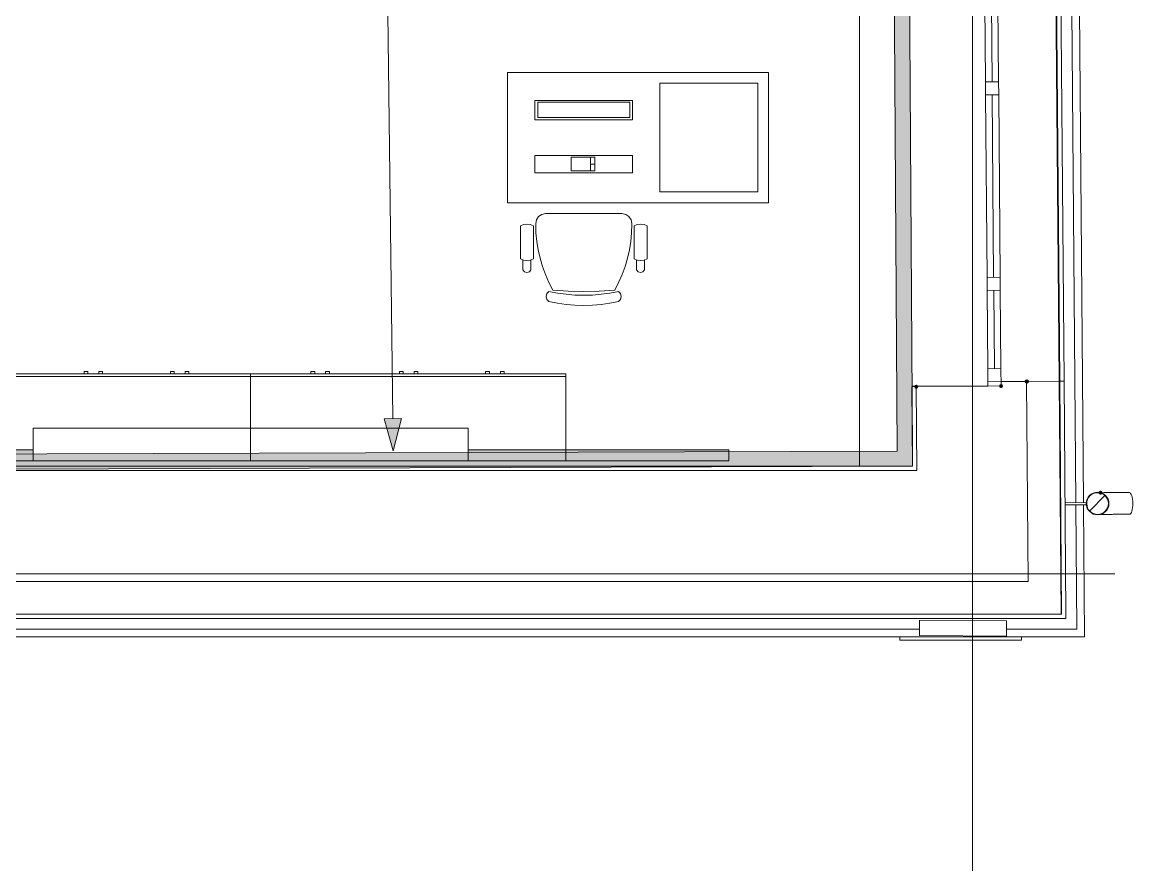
# Model space of a CAD drawing. Header units: millimetres. Extents: x 0 to 1189, y 0 to 841.
# Drawn here: x 813.5 to 864.6, y 357.5 to 396.2 of the extents above; entities that cross this region are included whole.
import ezdxf

# ---------------------------------------------------------------- set-up
doc = ezdxf.new("R2010")
doc.units = ezdxf.units.MM

msp = doc.modelspace()

# ---------------------------------------------------------------- hatches: boundary and pattern name
at = {"true_color": 0xf1d696}
h = msp.add_hatch(color=41, dxfattribs=at)
h.dxf.hatch_style = 2
h.paths.add_polyline_path([(854.417305, 376.515346), (853.717304, 376.512346), (853.055303, 481.299506), (853.751304, 481.999507)])
h = msp.add_hatch(color=7)
h.dxf.hatch_style = 2
h.paths.add_polyline_path([(854.501305, 379.46635), (854.527743, 379.402788), (854.591306, 379.37635), (854.654868, 379.402788), (854.681306, 379.46635), (854.681306, 379.47635), (854.654868, 379.539913), (854.591306, 379.566351), (854.527743, 379.539913), (854.501305, 379.47635)])
h = msp.add_hatch(color=7)
h.dxf.hatch_style = 2
h.paths.add_polyline_path([(858.401311, 379.49835), (858.427749, 379.434788), (858.491312, 379.40835), (858.554874, 379.434788), (858.581312, 379.49835), (858.581312, 379.50835), (858.554874, 379.571913), (858.491312, 379.598351), (858.427749, 379.571913), (858.401311, 379.50835)])
h = msp.add_hatch(color=7)
h.dxf.hatch_style = 2
h.paths.add_polyline_path([(859.754314, 379.717351), (859.727876, 379.780913), (859.664313, 379.807351), (859.600751, 379.780913), (859.574313, 379.717351), (859.574313, 379.707351), (859.600751, 379.643788), (859.664313, 379.617351), (859.727876, 379.643788), (859.754314, 379.707351)])
h = msp.add_hatch(color=7)
h.dxf.hatch_style = 2
h.paths.add_polyline_path([(859.664313, 379.797351), (859.600751, 379.770913), (859.574313, 379.707351), (859.600751, 379.643788), (859.664313, 379.617351), (859.727876, 379.643788), (859.754314, 379.707351), (859.727876, 379.770913)])
h = msp.add_hatch(color=7)
h.dxf.hatch_style = 2
h.paths.add_polyline_path([(859.600313, 379.708351), (859.626751, 379.644788), (859.690313, 379.618351), (859.753876, 379.644788), (859.780314, 379.708351), (859.780314, 379.718351), (859.753876, 379.781913), (859.690313, 379.808351), (859.626751, 379.781913), (859.600313, 379.718351)])
at = {"true_color": 0x0077b0}
h = msp.add_hatch(color=144, dxfattribs=at)
h.dxf.hatch_style = 2
h.paths.add_polyline_path([(830.539269, 376.516346), (830.120268, 378.003348), (830.920269, 378.013348)])
at = {"true_color": 0xf1d696}
h = msp.add_hatch(color=41, dxfattribs=at)
h.dxf.hatch_style = 2
h.paths.add_polyline_path([(853.717304, 376.512346), (853.721304, 375.812345), (795.013215, 375.618345), (795.020215, 376.318346)])
at = {"true_color": 0x999999}
h = msp.add_hatch(color=253, dxfattribs=at)
h.dxf.hatch_style = 2
h.paths.add_polyline_path([(801.977225, 376.065345), (801.977225, 376.565346), (813.977244, 376.565346), (813.977244, 376.065345)])
h = msp.add_hatch(color=253, dxfattribs=at)
h.dxf.hatch_style = 2
h.paths.add_polyline_path([(833.977274, 376.065345), (833.977274, 376.565346), (845.977292, 376.565346), (845.977292, 376.065345)])
at = {"true_color": 0xf1d696}
h = msp.add_hatch(color=41, dxfattribs=at)
h.dxf.hatch_style = 2
h.paths.add_polyline_path([(853.717304, 376.512346), (854.417305, 376.515346), (854.421305, 375.815345)])
h = msp.add_hatch(color=41, dxfattribs=at)
h.dxf.hatch_style = 2
h.paths.add_polyline_path([(854.421305, 375.815345), (853.721304, 375.812345), (853.717304, 376.512346)])
h = msp.add_hatch(color=7)
h.dxf.hatch_style = 2
h.paths.add_polyline_path([(863.061319, 374.687343), (862.997756, 374.660906), (862.971318, 374.597343), (862.997756, 374.53378), (863.061319, 374.507343), (863.074319, 374.507343), (863.137881, 374.53378), (863.164319, 374.597343), (863.137881, 374.660906), (863.074319, 374.687343)])

# ---------------------------------------------------------------- linework, layer by layer
at = {"color": 7, "lineweight": 0}
for points in [[(857.17331, 238.825136), (857.17331, 730.151886)], [(854.417305, 376.515346), (853.751304, 481.999507)], [(853.055303, 481.299506), (853.717304, 376.512346)], [(861.262316, 457.376469), (861.935317, 374.135342)], [(861.934317, 374.135342), (861.262316, 457.376469)], [(861.612316, 457.378469), (862.284317, 374.139342)], [(851.976302, 436.600438), (851.976302, 375.815345)], [(861.019315, 397.679378), (861.164316, 379.729351)], [(861.190316, 379.730351), (861.044315, 397.679378)], [(861.390316, 379.731351), (861.244316, 397.681378)], [(857.77831, 393.503372), (857.74931, 397.102377)], [(858.049311, 397.105377), (858.078311, 393.505372)], [(858.349311, 397.107377), (858.378311, 393.507372)], [(857.77831, 393.503372), (858.378311, 393.507372)], [(857.783311, 392.903371), (857.77831, 393.503372)], [(857.77831, 393.503372), (857.783311, 392.903371)], [(858.378311, 393.507372), (858.383311, 392.907371)], [(858.383311, 392.907371), (858.378311, 393.507372)], [(858.383311, 392.907371), (857.783311, 392.903371)], [(857.851311, 384.503358), (857.783311, 392.903371)], [(858.083311, 392.905371), (858.151311, 384.505358)], [(858.383311, 392.907371), (858.451312, 384.508358)], [(857.851311, 384.503358), (858.451312, 384.508358)], [(857.856311, 383.903357), (857.851311, 384.503358)], [(857.851311, 384.503358), (857.856311, 383.903357)], [(858.451312, 384.508358), (858.456312, 383.908357)], [(858.456312, 383.908357), (858.451312, 384.508358)], [(858.456312, 383.908357), (857.856311, 383.903357)], [(857.885311, 380.303352), (857.856311, 383.903357)], [(858.156311, 383.905357), (858.185311, 380.305352)], [(858.456312, 383.908357), (858.485312, 380.308352)], [(858.485312, 380.308352), (857.885311, 380.303352)], [(857.885311, 380.303352), (857.891311, 379.50335)], [(857.885311, 380.303352), (857.891311, 379.50335)], [(858.491312, 379.50835), (858.485312, 380.308352)], [(858.491312, 379.50835), (858.485312, 380.308352)], [(857.890311, 379.703351), (858.490312, 379.708351)], [(859.690313, 379.718351), (858.490312, 379.708351)], [(859.664313, 379.707351), (859.690313, 379.708351)], [(859.664313, 379.707351), (859.738313, 370.516337)], [(861.164316, 379.729351), (859.690313, 379.718351)], [(861.250316, 369.016334), (861.164316, 379.729351)], [(861.390316, 379.731351), (861.190316, 379.730351)], [(861.190316, 379.730351), (861.276316, 369.016334)], [(861.476316, 369.016334), (861.390316, 379.731351)], [(854.591306, 379.47635), (854.391305, 379.47535)], [(854.391305, 379.47535), (854.421305, 375.815345)], [(854.421305, 379.46535), (854.421305, 379.50335)], [(854.421305, 379.50335), (857.891311, 379.50335)], [(857.891311, 379.50335), (854.591306, 379.47635)], [(854.591306, 379.47635), (854.623306, 375.616345)], [(854.623306, 375.616345), (854.591306, 379.46635)], [(857.891311, 379.50335), (858.491312, 379.50835)], [(857.891311, 379.50335), (858.491312, 379.50835)], [(853.717304, 376.512346), (795.020215, 376.318346)], [(854.421305, 375.815345), (854.417305, 376.515346)], [(854.623306, 375.616345), (790.981208, 375.616345)], [(794.313214, 375.616345), (854.421305, 375.815345)], [(854.421305, 375.815345), (794.513214, 375.815345)], [(794.513214, 375.615345), (854.423305, 375.615345)], [(854.423305, 375.614345), (854.623306, 375.616345)], [(862.415318, 374.092342), (862.42589, 374.201087), (862.456208, 374.298671), (862.504175, 374.386997), (862.567693, 374.463968), (862.644664, 374.527485), (862.73299, 374.575452), (862.830574, 374.605771), (862.935318, 374.616343), (863.039694, 374.605902), (863.136944, 374.575937), (863.225006, 374.528487), (863.301819, 374.465593), (863.365319, 374.389292), (863.413444, 374.301624), (863.444132, 374.204628), (863.455319, 374.100342)], [(862.435318, 374.092342), (862.445482, 374.197069), (862.47463, 374.290905), (862.520747, 374.375835), (862.581818, 374.449843), (862.655826, 374.510913), (862.740756, 374.55703), (862.834592, 374.586179), (862.935318, 374.596343), (863.035676, 374.58631), (863.129178, 374.557515), (863.213844, 374.511915), (863.287694, 374.451468), (863.348747, 374.37813), (863.395022, 374.293858), (863.42454, 374.20061), (863.435319, 374.100342)], [(862.574318, 373.768342), (863.267319, 374.461343)], [(863.074319, 374.597343), (863.101319, 374.597343)], [(863.101319, 374.597343), (863.129319, 374.598343)], [(863.129319, 374.598343), (863.160319, 374.598343)], [(863.160319, 374.598343), (863.193319, 374.598343)], [(863.193319, 374.598343), (863.228319, 374.599343)], [(863.228319, 374.599343), (863.265319, 374.599343)], [(863.265319, 374.599343), (863.303319, 374.599343)], [(863.303319, 374.599343), (863.344319, 374.599343)], [(863.344319, 374.599343), (863.386319, 374.600343)], [(863.386319, 374.600343), (863.430319, 374.600343)], [(863.430319, 374.600343), (863.475319, 374.601343)], [(863.475319, 374.601343), (863.522319, 374.601343)], [(863.522319, 374.601343), (863.571319, 374.601343)], [(863.571319, 374.601343), (863.621319, 374.602343)], [(863.621319, 374.602343), (863.672319, 374.602343)], [(863.672319, 374.602343), (863.72432, 374.603343)], [(863.72432, 374.603343), (863.77832, 374.603343)], [(863.77832, 374.603343), (863.83232, 374.603343)], [(863.83232, 374.603343), (863.88832, 374.604343)], [(863.88832, 374.604343), (863.94432, 374.604343)], [(863.94432, 374.604343), (863.96832, 374.604343)], [(864.393321, 374.608343), (863.96832, 374.604343)], [(864.393093, 374.603776), (864.424238, 374.593864), (864.453487, 374.564951), (864.480177, 374.519048), (864.503649, 374.458166), (864.523241, 374.384314), (864.538293, 374.299503), (864.548143, 374.205744), (864.552132, 374.105046)], [(861.235316, 374.132342), (861.209316, 374.132342)], [(861.210316, 374.032342), (861.236316, 374.032342)], [(862.426318, 374.142342), (861.435316, 374.134342)], [(861.436316, 374.034342), (862.427318, 374.042342)], [(861.981317, 368.316333), (861.935317, 374.042342)], [(861.936317, 374.042342), (861.982317, 368.316333)], [(862.285317, 374.043342), (862.334317, 367.966333)], [(863.455319, 374.100342), (863.444747, 373.991598), (863.414428, 373.894014), (863.366462, 373.805687), (863.302944, 373.728717), (863.225973, 373.665199), (863.137647, 373.617232), (863.040063, 373.586914), (862.935318, 373.576341), (862.83123, 373.586783), (862.734115, 373.616748), (862.64607, 373.664197), (862.569193, 373.727092), (862.505581, 373.803393), (862.457333, 373.891061), (862.426546, 373.988057), (862.415318, 374.092342)], [(863.435319, 374.100342), (863.425155, 373.995616), (863.396007, 373.901779), (863.349889, 373.81685), (863.288819, 373.742842), (863.214811, 373.681771), (863.129881, 373.635654), (863.036045, 373.606506), (862.935318, 373.596341), (862.835248, 373.606416), (862.741881, 373.63531), (862.657232, 373.681033), (862.583318, 373.741592), (862.522154, 373.814994), (862.475755, 373.899248), (862.446138, 373.992362), (862.435318, 374.092342)], [(864.552132, 374.105046), (864.549775, 374.00401), (864.541443, 373.909968), (864.527765, 373.824908), (864.50937, 373.750813), (864.486885, 373.68967), (864.46094, 373.643464), (864.432162, 373.614182), (864.40118, 373.603808)], [(863.093319, 373.597341), (863.069319, 373.597341)], [(863.120319, 373.598341), (863.093319, 373.597341)], [(863.150319, 373.598341), (863.120319, 373.598341)], [(863.182319, 373.598341), (863.150319, 373.598341)], [(863.215319, 373.598341), (863.182319, 373.598341)], [(863.251319, 373.599341), (863.215319, 373.598341)], [(863.289319, 373.599341), (863.251319, 373.599341)], [(863.328319, 373.599341), (863.289319, 373.599341)], [(863.369319, 373.600341), (863.328319, 373.599341)], [(863.412319, 373.600341), (863.369319, 373.600341)], [(863.457319, 373.600341), (863.412319, 373.600341)], [(863.503319, 373.601341), (863.457319, 373.600341)], [(863.550319, 373.601341), (863.503319, 373.601341)], [(863.599319, 373.601341), (863.550319, 373.601341)], [(863.650319, 373.602341), (863.599319, 373.601341)], [(863.70132, 373.602341), (863.650319, 373.602341)], [(863.75432, 373.603341), (863.70132, 373.602341)], [(863.80832, 373.603341), (863.75432, 373.603341)], [(863.86332, 373.604341), (863.80832, 373.603341)], [(863.91932, 373.604341), (863.86332, 373.604341)], [(863.97632, 373.605341), (863.91932, 373.604341)], [(863.97632, 373.605341), (864.401321, 373.608341)], [(202.529309, 370.871337), (863.72632, 370.871337)], [(202.529309, 370.871337), (863.72632, 370.871337)], [(796.119216, 370.516337), (859.738313, 370.516337)], [(797.631219, 369.016334), (861.276316, 369.016334)], [(861.476316, 368.816334), (861.476316, 369.016334)], [(861.478316, 368.816334), (861.476316, 369.016334)], [(797.832219, 368.816334), (861.476316, 368.816334)], [(854.739306, 368.316333), (798.33622, 368.316333)], [(854.742306, 368.730334), (854.737306, 368.030333)], [(858.742312, 368.700334), (854.742306, 368.730334)], [(858.737312, 368.000333), (858.742312, 368.700334)], [(858.739312, 368.316333), (861.982317, 368.316333)], [(862.334317, 367.966333), (798.68922, 367.966333)], [(853.829304, 367.816333), (853.829304, 367.966333)], [(859.436313, 367.816333), (853.829304, 367.816333)], [(854.737306, 368.030333), (858.737312, 368.000333)], [(859.436313, 367.816333), (859.436313, 367.966333)]]:
    msp.add_lwpolyline(points, dxfattribs=at)
at = {"color": 144, "lineweight": 0, "true_color": 0x0077b0}
for points in [[(830.520269, 378.008348), (829.976268, 421.537415)], [(830.120268, 378.003348), (830.920269, 378.013348)], [(830.539269, 376.516346), (830.120268, 378.003348)], [(830.539269, 376.516346), (830.920269, 378.013348)]]:
    msp.add_lwpolyline(points, dxfattribs=at)
at = {"color": 253, "lineweight": 0, "true_color": 0x999999}
for points in [[(835.798277, 393.935373), (847.798295, 393.935373)], [(835.798277, 387.935363), (835.798277, 393.935373)], [(847.798295, 393.935373), (847.798295, 387.935363)], [(847.298294, 393.435372), (842.798288, 393.435372)], [(842.798288, 393.435372), (842.798288, 388.435364)], [(847.298294, 388.435364), (847.298294, 393.435372)], [(841.543286, 392.641371), (837.053279, 392.641371)], [(837.053279, 392.641371), (837.053279, 391.755369)], [(841.414285, 392.55937), (837.190279, 392.55937)], [(837.190279, 392.55937), (837.190279, 391.860369)], [(841.414285, 391.860369), (841.414285, 392.55937)], [(841.543286, 391.755369), (841.543286, 392.641371)], [(837.190279, 391.860369), (841.414285, 391.860369)], [(837.053279, 391.755369), (841.543286, 391.755369)], [(841.543286, 390.115367), (837.053279, 390.115367)], [(837.053279, 390.115367), (837.053279, 389.319365)], [(838.724281, 390.033367), (839.805283, 390.033367)], [(838.724281, 389.399366), (838.724281, 390.033367)], [(839.604283, 389.399366), (839.604283, 390.033367)], [(839.805283, 390.033367), (839.805283, 389.399366)], [(841.543286, 389.319365), (841.543286, 390.115367)], [(837.053279, 389.319365), (841.543286, 389.319365)], [(839.805283, 389.399366), (838.724281, 389.399366)], [(839.604283, 389.716366), (839.805283, 389.716366)], [(842.798288, 388.435364), (847.298294, 388.435364)], [(847.798295, 387.935363), (835.798277, 387.935363)], [(837.088279, 386.963362), (837.087279, 386.981362), (837.12306, 387.157768), (837.220529, 387.302112), (837.364873, 387.399581), (837.54128, 387.435363)], [(841.049285, 387.435363), (837.54728, 387.435363)], [(841.049285, 387.435363), (841.232113, 387.399581), (841.37641, 387.302112), (841.473645, 387.157768), (841.509286, 386.981362), (841.509286, 386.963362)], [(836.382278, 386.872362), (836.527153, 386.934987), (836.683278, 386.956362), (836.839779, 386.934987), (836.984279, 386.872362)], [(836.382278, 385.360359), (836.382278, 386.872362)], [(836.984279, 385.360359), (836.984279, 386.872362)], [(837.87628, 383.913357), (837.693985, 384.266692), (837.535045, 384.629905), (837.399754, 385.001814), (837.288404, 385.381234), (837.201289, 385.766983), (837.138701, 386.157876), (837.100933, 386.55273), (837.088279, 386.950362), (837.088279, 386.963362)], [(841.509286, 386.963362), (841.509286, 386.950362), (841.496631, 386.552773), (841.458864, 386.158033), (841.396276, 385.7673), (841.30916, 385.381734), (841.197811, 385.002498), (841.062519, 384.630749), (840.90358, 384.267649), (840.721284, 383.914357)], [(841.612286, 386.872362), (841.757161, 386.934987), (841.913286, 386.956362), (842.069411, 386.934987), (842.214287, 386.872362)], [(841.612286, 385.360359), (841.612286, 386.872362)], [(842.214287, 385.360359), (842.214287, 386.872362)], [(836.984279, 385.360359), (836.839779, 385.298609), (836.683278, 385.277359), (836.527153, 385.298609), (836.382278, 385.360359)], [(836.502278, 384.846359), (836.503278, 385.302359)], [(836.870279, 384.847359), (836.870279, 385.304359)], [(842.214287, 385.360359), (842.069411, 385.298609), (841.913286, 385.277359), (841.757161, 385.298609), (841.612286, 385.360359)], [(841.727286, 384.847359), (841.727286, 385.304359)], [(842.094287, 384.846359), (842.094287, 385.302359)], [(836.870279, 384.847359), (836.795528, 384.761359), (836.686278, 384.729358), (836.577403, 384.761234), (836.502278, 384.846359)], [(842.094287, 384.848359), (842.019536, 384.762359), (841.910286, 384.730358), (841.801536, 384.762234), (841.727286, 384.847359)], [(837.68628, 383.391356), (837.595905, 383.491982), (837.56328, 383.623357), (837.595905, 383.754857), (837.68628, 383.856357)], [(840.896285, 383.856357), (840.499112, 383.780076), (840.098658, 383.725357), (839.695767, 383.692388), (839.291282, 383.681357), (838.886797, 383.692388), (838.483906, 383.725357), (838.083452, 383.780076), (837.68628, 383.856357)], [(840.721284, 383.914357), (840.006658, 383.870732), (839.291282, 383.856357), (838.583406, 383.870607), (837.87628, 383.913357)], [(840.896285, 383.856357), (840.98666, 383.754857), (841.019285, 383.623357), (840.98666, 383.491982), (840.896285, 383.391356)], [(840.896285, 383.391356), (840.499112, 383.315231), (840.098658, 383.260856), (839.695767, 383.228231), (839.291282, 383.217356), (838.886797, 383.228231), (838.483906, 383.260856), (838.083452, 383.315231), (837.68628, 383.391356)], [(823.976259, 380.065351), (809.476237, 380.065351)], [(816.491247, 380.167352), (816.317247, 380.167352)], [(816.317247, 380.167352), (816.317247, 380.065351)], [(816.317247, 380.065351), (816.491247, 380.065351)], [(816.491247, 380.065351), (816.491247, 380.167352)], [(817.168248, 380.167352), (816.994248, 380.167352)], [(816.994248, 380.167352), (816.994248, 380.065351)], [(816.994248, 380.065351), (817.168248, 380.065351)], [(817.168248, 380.065351), (817.168248, 380.167352)], [(820.460253, 380.167352), (820.286253, 380.167352)], [(820.286253, 380.167352), (820.286253, 380.065351)], [(820.286253, 380.065351), (820.460253, 380.065351)], [(820.460253, 380.065351), (820.460253, 380.167352)], [(821.137255, 380.167352), (820.963254, 380.167352)], [(820.963254, 380.167352), (820.963254, 380.065351)], [(820.963254, 380.065351), (821.137255, 380.065351)], [(821.137255, 380.065351), (821.137255, 380.167352)], [(838.476281, 380.065351), (823.976259, 380.065351)], [(823.976259, 380.065351), (823.976259, 376.065345)], [(823.976259, 376.065345), (823.976259, 380.065351)], [(826.921263, 380.167352), (826.747263, 380.167352)], [(826.747263, 380.167352), (826.747263, 380.065351)], [(826.747263, 380.065351), (826.921263, 380.065351)], [(826.921263, 380.065351), (826.921263, 380.167352)], [(827.598264, 380.167352), (827.424264, 380.167352)], [(827.424264, 380.167352), (827.424264, 380.065351)], [(827.424264, 380.065351), (827.598264, 380.065351)], [(827.598264, 380.065351), (827.598264, 380.167352)], [(830.99127, 380.167352), (830.817269, 380.167352)], [(830.817269, 380.167352), (830.817269, 380.065351)], [(830.817269, 380.065351), (830.99127, 380.065351)], [(830.99127, 380.065351), (830.99127, 380.167352)], [(831.668271, 380.167352), (831.49427, 380.167352)], [(831.49427, 380.167352), (831.49427, 380.065351)], [(831.49427, 380.065351), (831.668271, 380.065351)], [(831.668271, 380.065351), (831.668271, 380.167352)], [(834.960276, 380.167352), (834.786275, 380.167352)], [(834.786275, 380.167352), (834.786275, 380.065351)], [(834.786275, 380.065351), (834.960276, 380.065351)], [(834.960276, 380.065351), (834.960276, 380.167352)], [(835.637277, 380.167352), (835.463276, 380.167352)], [(835.463276, 380.167352), (835.463276, 380.065351)], [(835.463276, 380.065351), (835.637277, 380.065351)], [(835.637277, 380.065351), (835.637277, 380.167352)], [(838.476281, 376.065345), (838.476281, 380.065351)], [(823.976259, 379.945351), (809.476237, 379.945351)], [(838.476281, 379.945351), (823.976259, 379.945351)], [(813.976244, 377.565348), (833.976274, 377.565348)], [(813.976244, 376.065345), (813.976244, 377.565348)], [(833.976274, 377.565348), (833.976274, 376.065345)], [(801.976225, 376.565346), (813.976244, 376.565346)], [(813.976244, 376.565346), (813.976244, 376.065345)], [(833.976274, 376.065345), (833.976274, 376.565346)], [(833.976274, 376.565346), (845.976292, 376.565346)], [(845.976292, 376.565346), (845.976292, 376.065345)], [(813.976244, 376.065345), (801.976225, 376.065345)], [(809.476237, 376.065345), (823.976259, 376.065345)], [(833.976274, 376.065345), (813.976244, 376.065345)], [(823.976259, 376.065345), (838.476281, 376.065345)], [(845.976292, 376.065345), (833.976274, 376.065345)]]:
    msp.add_lwpolyline(points, dxfattribs=at)

doc.saveas('drawing.dxf')
